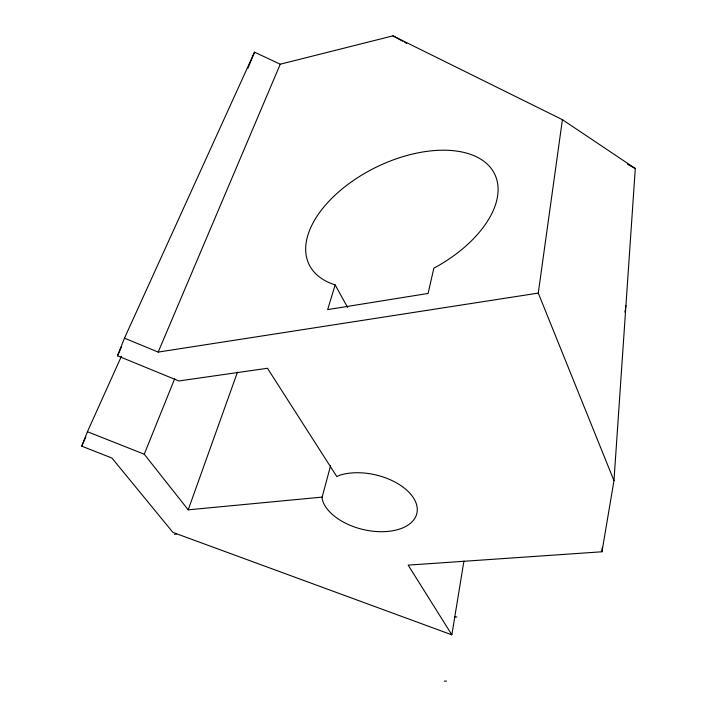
<?xml version="1.0" encoding="UTF-8"?>
<svg xmlns="http://www.w3.org/2000/svg" width="717" height="717" viewBox="0 0 717 717"><rect width="100%" height="100%" fill="white"/><g stroke="black" fill="none" stroke-linecap="round" stroke-linejoin="round"><path stroke-width="1.08" d="M463.935 561.008L451.853 634.832L408.17 565.121L601.957 551.776L613.976 480.668L635.289 168.504L562.415 119.667L392.943 35.85L280.248 64.216L254.517 52.162L124.471 338.164L117.489 355.793L178.874 380.96L267.468 368.26L336.82 476.581L339.544 475.299A48.693 28.026 13.3 0 1 411.343 494.954A48.693 28.026 13.3 0 1 385.038 531.62A48.693 28.026 13.3 0 1 322.256 499.399L322.139 497.105L330.555 465.799M601.957 551.776L602.28 547.322M613.976 480.668L538.27 293.092L562.415 119.667M624.91 312.146L625.251 309.941M625.591 307.736L625.932 305.523M335.171 284.891L327.651 309.61L428.094 293.441L433.839 268.194A103.212 58.095 -26 0 0 486.583 163.494A103.212 58.095 -26 0 0 343.748 187.657A103.212 58.095 -26 0 0 335.171 284.891L347.584 307.414M322.139 497.105L188.213 509.832L237.488 372.114M451.853 634.832L172.94 532.426L111.906 458.029L81.711 446.144L87.429 431.715L121.415 356.304M188.213 509.832L144.251 454.219L174.733 378.621M248.028 68.007L254.517 52.162M124.471 338.164L158.179 352.092L280.248 64.216M81.711 446.144L85.843 436.967M117.489 355.793L121.639 346.634M158.179 352.092L538.27 293.092M174.5 534.317L176.301 534.165M454.766 617.032L456.899 616.925M444.271 681.15L446.476 681.087M87.429 431.715L144.251 454.219M392.943 35.85L402.748 41.219M404.711 42.294L406.673 43.37M627.438 164.211L635.289 168.504"/></g></svg>
